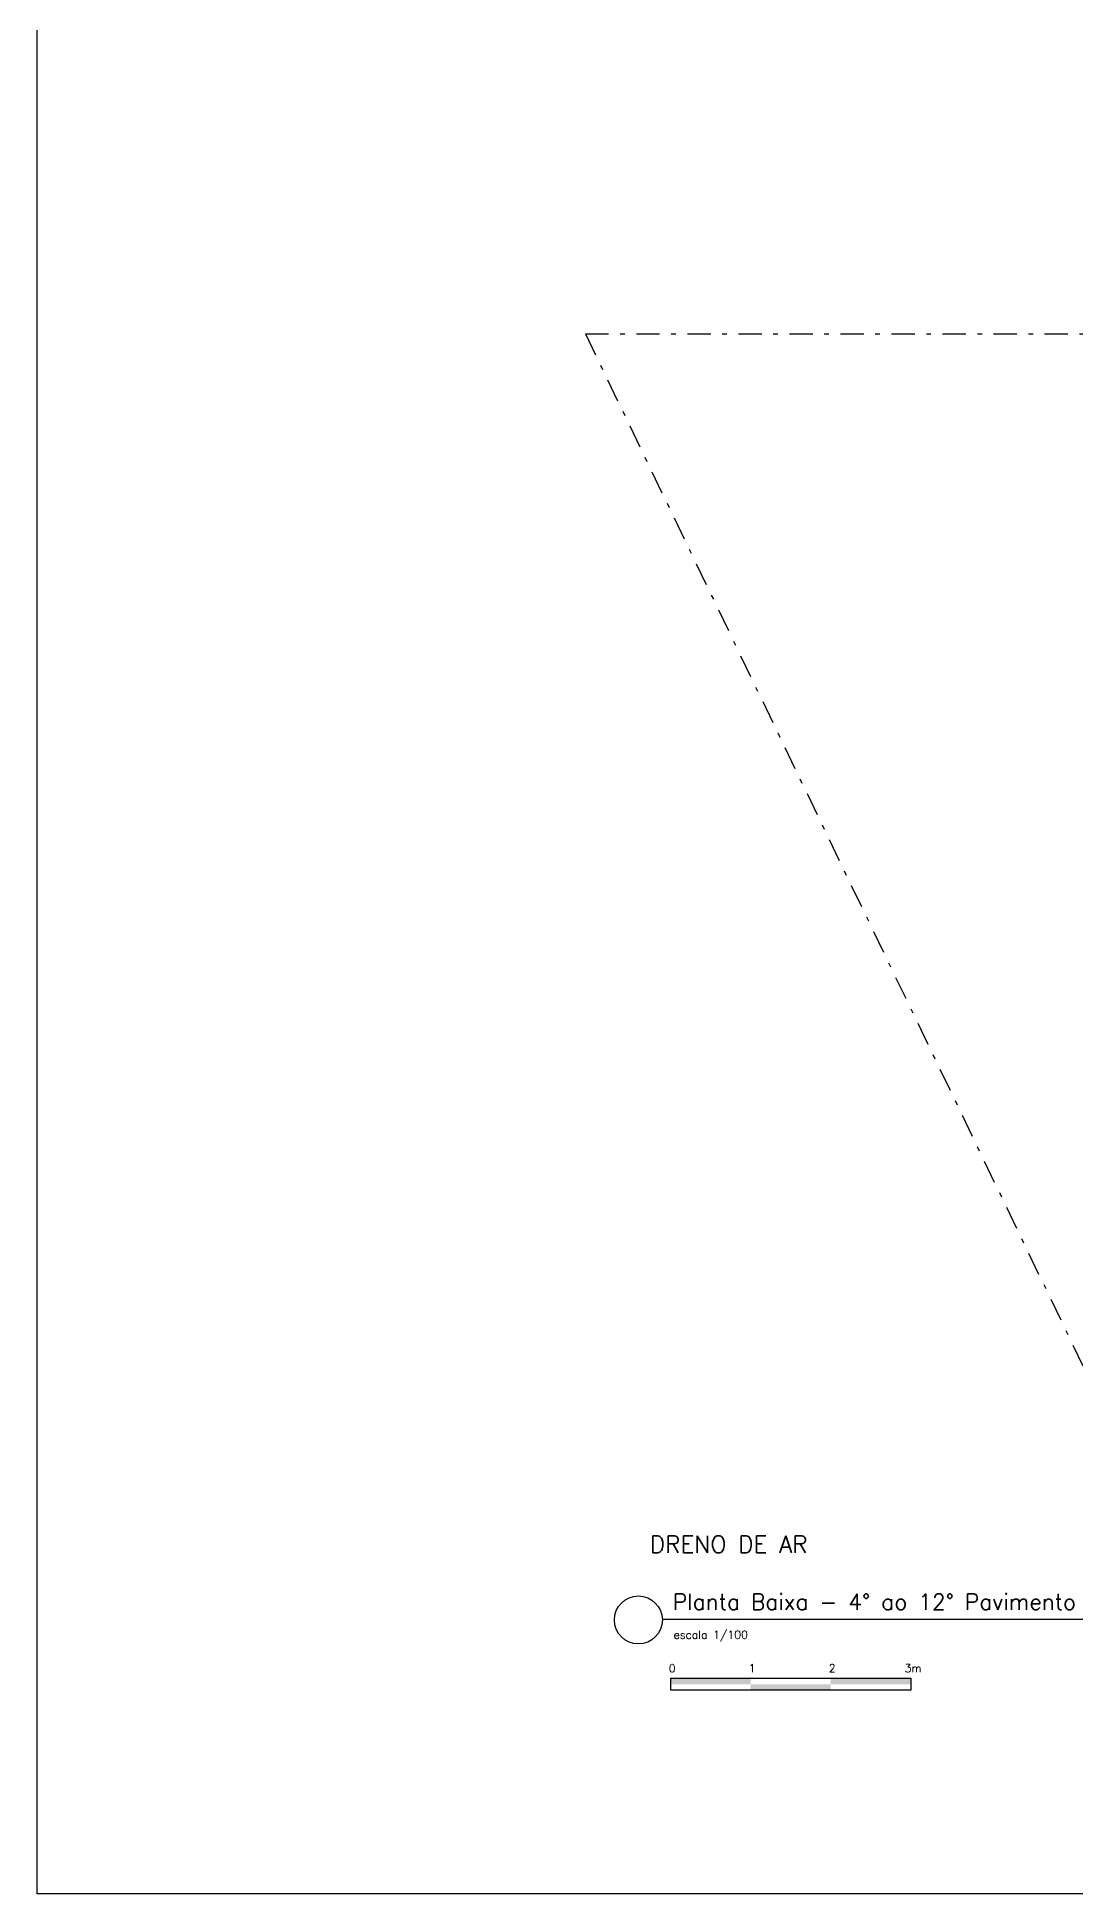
# Model space of a CAD drawing. Extents: x 544 to 914, y -40 to 56.
# Drawn here: x 604.92 to 627.31, y -29.49 to 10.55 of the extents above; entities that cross this region are included whole.
import ezdxf
from ezdxf.enums import TextEntityAlignment as Align

# ---------------------------------------------------------------- set-up
doc = ezdxf.new("R2010")
doc.units = 0
doc.header["$LTSCALE"] = 0.5
doc.header["$MEASUREMENT"] = 0
doc.linetypes.add('DASHDOT', pattern=[1, 0.5, -0.25, 0, -0.25])
doc.layers.get('0').update_dxf_attribs({"linetype": 'CONTINUOUS'})
doc.layers.add('008', color=1, linetype='CONTINUOUS')
doc.layers.add('SIMBOLOS', color=2, linetype='CONTINUOUS')
doc.styles.add('NR', font='SIMPLEX.SHX')
doc.styles.add('T20', font='simplex.shx', dxfattribs={"height": 0.1})

# ---------------------------------------------------------------- blocks, each defined once
blk = doc.blocks.new('Titulo')
blk.add_circle((0, 0), 0.6)
at = {"color": 4, "style": 'NR'}
blk.add_attdef('TITULO', (0.86, 0.253), '', height=0.4, dxfattribs=at)
blk.add_attdef('N', text='', height=0.4, dxfattribs=at).set_placement((0, 0), align=Align.MIDDLE)
at = {"style": 'NR'}
blk.add_attdef('ESCALA', (0.88, -0.47), '', height=0.2, dxfattribs=at)
blk = doc.blocks.new('ESC-50')
for p, q in [((2.5, -80), (2.5, -65)), ((2.5, -65), (302.5, -65)), ((302.5, -65), (302.5, -80)), ((302.5, -80), (2.5, -80))]:
    blk.add_line(p, q)
for points in [[(2.5, -65), (2.5, -72.5), (102.5, -65), (102.5, -72.5)], [(202.5, -65), (202.5, -72.5), (302.5, -65), (302.5, -72.5)], [(102.5, -72.5), (102.5, -80), (202.5, -72.5), (202.5, -80)]]:
    blk.add_solid(points)
at = {"style": 'NR'}
for s, p in [('0', (0, -57.5)), ('1', (100, -57.5)), ('2', (200, -57.5)), ('3m', (294.8, -57.5))]:
    blk.add_text(s, height=10, dxfattribs=at).set_placement(p)

msp = doc.modelspace()

# ---------------------------------------------------------------- linework, layer by layer
msp.add_lwpolyline([(604.917, 50.466), (667.465, 50.466), (667.465, -29.487), (604.917, -29.487)], close=True)
at = {"layer": '008', "color": 8, "linetype": 'DASHDOT', "ltscale": 2}
for q in [(630.479, -24.355), (640.237, 4.145)]:
    msp.add_line((616.739, 4.145), q, dxfattribs=at)
at = {"layer": 'SIMBOLOS'}
msp.add_line((618.397, -23.563), (628.351, -23.563), dxfattribs=at)

# ---------------------------------------------------------------- block references
ref = msp.add_blockref('Titulo', (617.88, -23.582), dxfattribs=dict(at, xscale=0.8625000000000113, yscale=0.8625000000000113, zscale=0.8625000000000113))
ref.add_attrib('TITULO', 'Planta Baixa - 4° ao 12° Pavimento', (618.622, -23.364), dxfattribs={"layer": '0', "color": 4, "height": 0.345, "style": 'NR'})
ref.add_attrib('ESCALA', 'escala 1/100', (618.639, -23.987), dxfattribs={"layer": '0', "height": 0.1725, "style": 'NR'})
at = {"layer": 'SIMBOLOS', "xscale": 0.0172500000003879, "yscale": 0.0172500000003879, "zscale": 0.0172500000003879}
msp.add_blockref('ESC-50', (618.534, -23.716), dxfattribs=at)

# ---------------------------------------------------------------- texts
at = {"layer": 'SIMBOLOS', "style": 'T20'}
msp.add_text('DRENO DE AR ', height=0.36758, dxfattribs=at).set_placement((618.126, -22.134))

doc.saveas('drawing.dxf')
